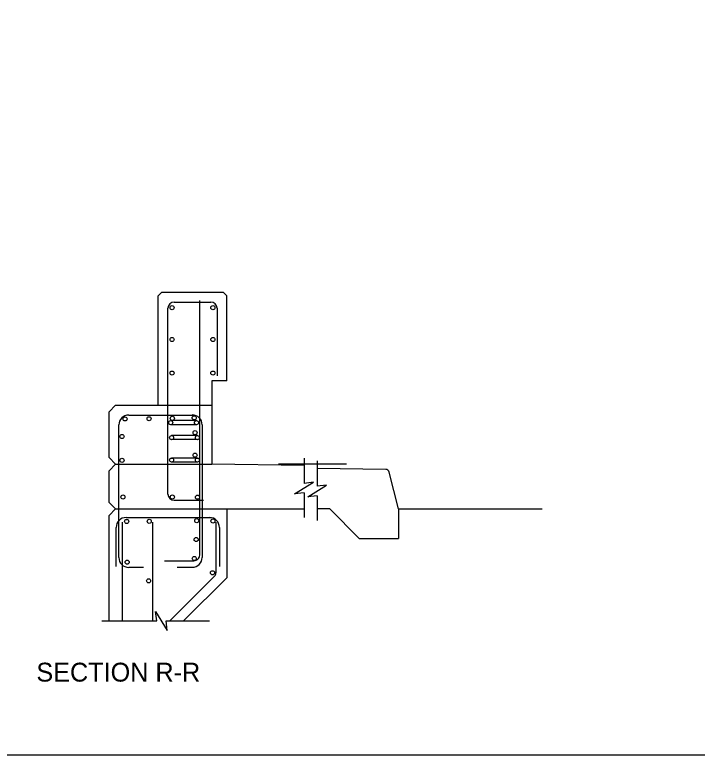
# Model space of a CAD drawing. Extents: x -815.1 to -729.9, y 412.9 to 478.6.
# Drawn here: x -753.08 to -741.49, y 453.45 to 466.01 of the extents above; entities that cross this region are included whole.
import ezdxf

# ---------------------------------------------------------------- set-up
doc = ezdxf.new("R2010")
doc.units = 0
for name, color, linetype in [('60 Nongeo Data', 7, 'Continuous'), ('str_Concrete-A', 7, 'Continuous'), ('str_Concrete-B', 7, 'Continuous'), ('str_Concrete-C', 7, 'Continuous'), ('str_Grades-A', 7, 'Continuous'), ('str_Prestressed-Components-A', 7, 'Continuous'), ('str_Reinforcement-A', 7, 'Continuous'), ('str_Reinforcement-B', 7, 'Continuous'), ('str_Text-A', 7, 'Continuous')]:
    doc.layers.add(name, color=color, linetype=linetype)

msp = doc.modelspace()

# ---------------------------------------------------------------- linework, layer by layer
at = {"layer": '60 Nongeo Data'}
msp.add_lwpolyline([(-809.536, 478.567), (-729.905, 478.567), (-729.905, 453.445), (-809.536, 453.445)], close=True, dxfattribs=at)
at = {"layer": 'str_Concrete-A'}
for p, q in [((-750.583, 461.299), (-750.646, 461.237)), ((-750.646, 459.383), (-750.646, 461.237)), ((-750.583, 461.299), (-749.542, 461.299)), ((-749.479, 461.237), (-749.542, 461.299)), ((-749.479, 459.799), (-749.479, 461.237)), ((-749.732, 459.799), (-749.732, 458.383)), ((-749.479, 459.799), (-749.732, 459.799)), ((-751.368, 459.383), (-751.479, 459.272)), ((-751.368, 459.383), (-750.646, 459.383)), ((-750.646, 459.383), (-749.732, 459.383)), ((-751.479, 458.494), (-751.479, 459.272)), ((-751.368, 458.383), (-751.479, 458.494))]:
    msp.add_line(p, q, dxfattribs=at)
at = {"layer": 'str_Concrete-B'}
for p, q in [((-751.368, 457.624), (-751.479, 457.512)), ((-749.479, 457.624), (-749.479, 456.457)), ((-751.479, 455.722), (-751.479, 457.512)), ((-750.214, 455.722), (-749.479, 456.457)), ((-750.69, 455.882), (-750.49, 455.562)), ((-750.67, 455.722), (-750.69, 455.882)), ((-751.601, 455.722), (-750.67, 455.722)), ((-750.49, 455.562), (-750.51, 455.722)), ((-750.51, 455.722), (-749.772, 455.722))]:
    msp.add_line(p, q, dxfattribs=at)
at = {"layer": 'str_Concrete-C'}
for p, q in [((-748.168, 458.487), (-748.168, 458.057)), ((-751.368, 458.383), (-751.479, 458.272)), ((-751.368, 458.383), (-749.732, 458.383)), ((-748.168, 458.359), (-749.732, 458.383)), ((-747.946, 458.439), (-747.946, 458.008)), ((-751.479, 457.735), (-751.479, 458.272)), ((-746.781, 458.293), (-747.946, 458.311)), ((-746.566, 457.624), (-746.721, 458.246)), ((-748.328, 457.877), (-748.008, 458.077)), ((-748.008, 458.077), (-748.168, 458.057)), ((-748.106, 457.828), (-747.786, 458.028)), ((-747.786, 458.028), (-747.946, 458.008)), ((-748.168, 457.897), (-748.328, 457.877)), ((-748.168, 457.897), (-748.168, 457.476)), ((-747.946, 457.848), (-748.106, 457.828)), ((-747.946, 457.848), (-747.946, 457.427)), ((-751.368, 457.624), (-751.479, 457.735)), ((-751.368, 457.624), (-748.168, 457.624)), ((-747.733, 457.624), (-747.946, 457.624)), ((-747.733, 457.624), (-747.233, 457.124)), ((-746.566, 457.624), (-746.566, 457.124)), ((-747.233, 457.124), (-746.566, 457.124))]:
    msp.add_line(p, q, dxfattribs=at)
msp.add_arc((-746.782, 458.231), 0.0625, 13.9885, 89.1406, dxfattribs=at)
at = {"layer": 'str_Grades-A'}
for p, q in [((-747.446, 458.383), (-748.603, 458.383)), ((-746.566, 457.624), (-744.124, 457.624))]:
    msp.add_line(p, q, dxfattribs=at)
at = {"layer": 'str_Prestressed-Components-A'}
for p, q in [((-749.938, 456.863), (-749.938, 461.158)), ((-750.536, 456.745), (-750.041, 456.745))]:
    msp.add_line(p, q, dxfattribs=at)
msp.add_arc((-750.041, 456.849), 0.104, 270, 7.529, dxfattribs=at)
at = {"layer": 'str_Reinforcement-A'}
for p, q in [((-750.375, 461.133), (-749.75, 461.133)), ((-749.646, 461.029), (-749.646, 459.883)), ((-749.994, 459.121), (-750.432, 459.121)), ((-749.994, 459.051), (-750.432, 459.051)), ((-749.979, 458.868), (-750.417, 458.868)), ((-749.979, 458.799), (-750.417, 458.799)), ((-749.979, 458.487), (-750.417, 458.487)), ((-749.979, 458.417), (-750.417, 458.417)), ((-749.877, 457.769), (-750.375, 457.769)), ((-751.191, 457.478), (-749.745, 457.478)), ((-751.249, 455.722), (-751.249, 457.401)), ((-750.736, 455.722), (-750.736, 457.401)), ((-749.667, 457.401), (-749.667, 456.538)), ((-751.358, 456.644), (-751.358, 457.311)), ((-749.605, 457.311), (-749.605, 456.644)), ((-749.69, 456.482), (-750.449, 455.722))]:
    msp.add_line(p, q, dxfattribs=at)
msp.add_lwpolyline([(-750.479, 457.874), (-750.479, 457.874), (-750.479, 461.029)], dxfattribs=at)
for centre in [(-750.409, 461.038), (-749.716, 461.038), (-750.409, 460.498), (-749.716, 460.498), (-750.409, 459.928), (-749.716, 459.928), (-751.207, 459.15), (-750.799, 459.153), (-750.432, 459.086), (-750.404, 459.16), (-750.033, 459.169), (-749.994, 459.086), (-751.26, 458.852), (-750.417, 458.833), (-750.018, 458.917), (-749.979, 458.833), (-751.26, 458.448), (-750.417, 458.452), (-750.018, 458.535), (-749.979, 458.452), (-751.244, 457.825), (-750.404, 457.825), (-749.977, 457.822), (-751.18, 457.411), (-750.797, 457.413), (-749.99, 457.425), (-749.715, 457.418), (-750, 457.104), (-751.172, 456.72), (-750.032, 456.782), (-749.723, 456.54), (-750.808, 456.403)]:
    msp.add_circle(centre, 0.0348, dxfattribs=at)
for centre, radius, start, end in [((-750.375, 461.029), 0.104, 90, 180), ((-749.75, 461.029), 0.104, 0, 90), ((-750.375, 457.874), 0.104, 180, 270), ((-751.191, 457.311), 0.167, 90, 180), ((-749.772, 457.311), 0.167, 0, 90), ((-749.746, 456.538), 0.0794, 315, 0)]:
    msp.add_arc(centre, radius, start, end, dxfattribs=at)
at = {"layer": 'str_Reinforcement-B'}
for p, q in [((-751.146, 459.216), (-750.04, 459.216)), ((-751.313, 456.799), (-751.313, 459.049)), ((-749.899, 459.051), (-749.899, 456.801)), ((-751.146, 456.633), (-750.896, 456.633)), ((-750.322, 456.635), (-750.066, 456.635))]:
    msp.add_line(p, q, dxfattribs=at)
for centre, start, end in [((-751.146, 459.049), 90, 180), ((-750.066, 459.051), 0, 90), ((-751.146, 456.799), 180, 270), ((-750.066, 456.801), 270, 360)]:
    msp.add_arc(centre, 0.167, start, end, dxfattribs=at)

# ---------------------------------------------------------------- texts
at = {"layer": 'str_Text-A'}
msp.add_text('SECTION R-R', height=0.32004, dxfattribs=at).set_placement((-752.713, 454.694))

doc.saveas('drawing.dxf')
